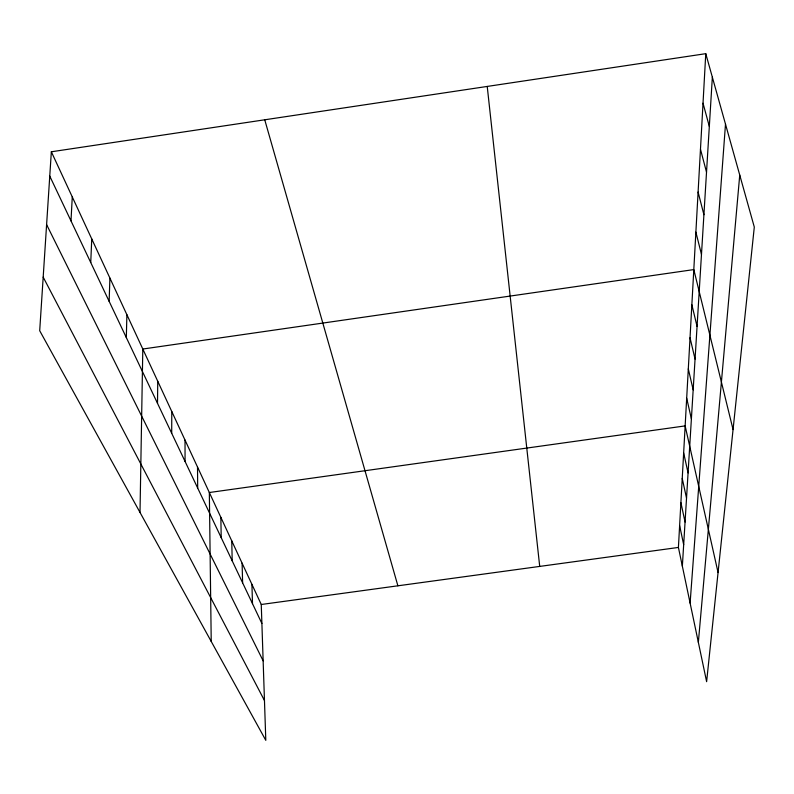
<?xml version="1.0" encoding="UTF-8"?>
<svg xmlns="http://www.w3.org/2000/svg" width="794" height="794" viewBox="0 0 794 794"><rect width="100%" height="100%" fill="white"/><g stroke="black" fill="none" stroke-linecap="round" stroke-linejoin="round"><path stroke-width="1.19" d="M171.703 433.276L171.782 411.54M157.51 403.352L157.738 381.239M140.012 512.448L142.801 349.032L693.807 269.593L733.061 429.584M126.325 337.579L126.891 314.722M109.135 301.333L109.909 278.108M90.744 262.526L91.747 238.934M70.994 220.891L72.274 196.932M705.767 53.674L754.3 227.054L706.62 681.679L678.413 547.443L705.767 53.674L51.342 151.783L39.7 330.721L265.801 740.326L261.256 604.492L51.342 151.783M682.354 566.182L712.347 77.197M690.105 603.103L725.498 124.172M698.353 642.346L739.74 175.057M261.256 604.492L678.413 547.443M43.184 277.126L264.471 700.546M46.598 224.613L263.142 660.836M49.754 176.099L261.891 623.469M264.739 119.795L397.883 585.803M703.018 103.2L709.33 126.454M700.467 149.222L706.521 172.169M698.095 192.088L703.911 214.727M695.881 232.126L701.479 254.437M691.852 304.737L697.063 326.394M690.026 337.768L695.058 359.087M688.299 368.863L693.172 389.854M686.681 398.191L691.385 418.855M718.064 572.553L685.143 425.902L209.338 492.518L211.224 641.453M683.644 452.898L688.07 472.906M682.235 478.445L686.522 498.126M680.895 502.652L685.063 522.015M679.624 525.618L683.674 544.664M487.228 86.437L539.712 566.41M251.916 584.354L252.502 603.658M242.101 563.184L242.617 582.816M231.759 540.883L232.195 560.852M220.851 517.36L221.208 537.677M197.517 467.041L197.686 488.052M185.022 440.084L185.071 461.463"/></g></svg>
